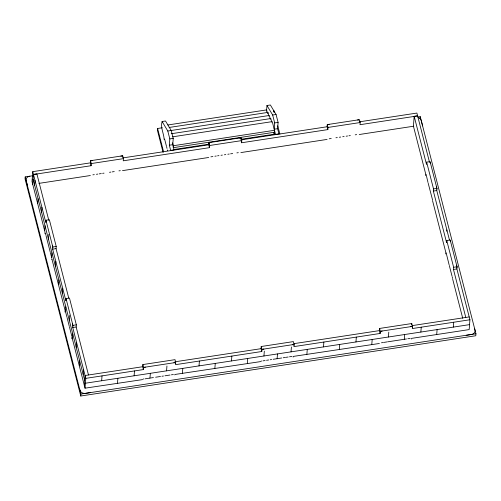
<?xml version="1.0" encoding="UTF-8"?>
<svg xmlns="http://www.w3.org/2000/svg" width="501" height="501" viewBox="0 0 501 501"><rect width="100%" height="100%" fill="white"/><g stroke="black" fill="none" stroke-linecap="round" stroke-linejoin="round"><path stroke-width="0.75" d="M44.915 233.541L45.015 232.195L32.001 181.481L32.759 171.655L90.374 162.869L90.543 160.708L122.695 155.805L123.421 158.648L123.259 160.808L209.481 147.657L209.643 145.497L208.917 142.653L241.062 137.744L241.795 140.593L241.626 142.754L327.848 129.602L328.017 127.442L327.285 124.592L359.436 119.689L360.163 122.538L360 124.699L417.621 115.906M52.743 247.807L52.411 245.434M72.858 326.182L72.52 323.809M164.14 139.472C163.946 133.441 160.245 127.717 162.099 121.511L165.512 120.991L171.204 130.492L173.233 138.389L172.751 144.689L174.079 149.855L170.659 150.381L169.332 145.209L169.82 138.909L167.791 131.011L162.099 121.511M436.878 189.215L436.54 186.842M456.987 267.59L456.649 265.217M32.928 175.719L25.2 176.897L25.05 178.863L80.767 396.009L475.8 335.751L475.95 333.785L420.233 116.645L417.922 116.996M32.734 184.324L33.454 174.386L36.874 173.866L48.804 220.352M34.607 185.201L34.982 180.335M37.7 203.581L38.076 198.715M41.545 212.236L41.921 207.37M44.639 230.617L45.015 225.751M68.718 297.982L56.056 248.628L56.225 246.467L49.355 219.695L45.935 220.215L45.773 222.375L32.759 171.655M48.484 239.265L48.854 234.399M51.578 257.646L51.947 252.78M51.853 259.38L51.885 258.973L65.124 310.57L65.017 312.01M88.483 374.992L76.165 327.003L76.334 324.842L69.464 298.064L66.044 298.59L65.882 300.75L52.643 249.147L52.805 246.987L45.935 220.215M55.417 266.3L55.793 261.434M58.511 284.681L58.886 279.815M62.356 293.329L62.731 288.463M65.449 311.71L65.825 306.844M69.288 320.364L69.664 315.498M71.887 338.789L71.994 337.348L85.038 388.181L142.647 379.589M85.038 388.181L85.796 378.355L72.751 327.522L72.921 325.362L66.044 298.59M72.388 338.745L72.758 333.879M76.227 347.393L76.603 342.527M33.486 174.498L91.107 165.712L91.276 163.551L90.543 160.708M79.321 365.78L79.697 360.914M80.767 396.009L80.918 394.043L25.2 176.897M83.166 374.429L83.535 369.563M84.312 385.332L85.064 375.512L142.685 366.726L142.854 364.565L174.999 359.662L175.732 362.505L175.563 364.665L261.785 351.514L261.954 349.354L261.221 346.51L293.373 341.601L294.106 344.45L293.937 346.611L380.159 333.459L380.322 331.299L379.595 328.449L411.747 323.546L412.473 326.395L412.31 328.556L469.925 319.763L456.887 268.931L457.05 266.77L450.18 239.992L446.767 240.518L446.598 242.678L433.359 191.075L433.522 188.915L426.652 162.142L430.071 161.616L436.941 188.395L436.772 190.555L449.447 239.941M101.653 380.747L102.022 375.882M122.582 157.245L122.695 155.805M117.503 383.14L117.879 378.274M134.105 375.794L134.481 370.934M162.224 127.774L157.602 128.481L157.452 130.448L163.063 152.323M85.796 378.355L143.418 369.569L143.58 367.408L142.854 364.565M149.962 378.186L150.338 373.32M172.613 142.829L173.359 145.722L173.208 147.689L274.323 132.264M166.564 370.846L166.939 365.98M174.78 374.892L174.811 374.485L261.015 361.534M182.42 373.239L182.796 368.373M209.481 147.657L208.748 144.814L208.917 142.653M199.022 365.893L199.398 361.027M214.879 368.285L215.255 363.419M231.481 360.945L231.857 356.079M266.519 111.222L266.958 105.517L270.377 104.991L276.07 114.497L278.099 122.394L277.61 128.694L278.938 133.861L275.525 134.381L272.25 121.624L172.676 136.817M247.337 363.331L247.707 358.465M267.816 113.708L267.916 112.399L169.113 127.473M273.796 112.049L273.897 110.74L274.279 112.249M266.958 105.517L272.657 115.017L274.68 122.914L274.197 129.214L277.61 128.694M240.981 139.291L274.172 134.224L274.473 130.298L173.359 145.722M261.785 351.514L261.059 348.671L261.221 346.51M263.939 355.992L264.315 351.126M277.116 358.791L277.485 353.925M291.037 351.859L291.413 346.993M293.129 357.081L293.179 356.43L379.389 343.479M306.888 354.251L307.263 349.385M327.848 129.602L327.122 126.753L327.285 124.592M323.496 346.911L323.865 342.045M339.346 349.297L339.722 344.431M355.954 341.958L356.324 337.092M371.805 344.35L372.18 339.484M380.159 333.459L379.426 330.61L379.595 328.449M388.407 337.01L388.782 332.144M417.59 115.794L414.177 116.313L413.419 126.133L425.731 174.123L425.618 175.563M420.082 118.605L420.233 116.645M404.263 339.396L404.639 334.53M411.634 324.986L411.747 323.546M411.503 339.02L411.553 338.375L469.174 329.583L469.925 319.763M426.652 162.142L426.489 164.303L414.177 116.313M420.865 332.057L421.241 327.191M436.722 334.449L437.097 329.583M446.754 231.262L446.861 229.871M445.733 253.938L445.84 252.498L432.601 200.901M465.78 317.44L453.468 269.45L453.637 267.29L446.767 240.518M453.324 327.103L453.699 322.237M45.873 221.029L46.336 221.768M65.982 299.404L66.445 300.143M446.153 252.873L449.09 264.703M426.094 174.417L428.011 182.546M450.155 240.599L450.581 241.545M29.897 176.183L28.206 176.715A4.741 3.92 4.4 0 0 26.49 178.356A4.709 3.889 4.4 0 0 26.146 180.573L27.574 186.159M92.409 160.42L91.846 160.508A1.447 0.789 -14.4 0 0 90.481 161.522M210.783 142.365L210.22 142.453A1.447 0.789 -14.4 0 0 208.854 143.468M329.151 124.311L328.587 124.398A1.447 0.789 -14.4 0 0 327.222 125.413M145.447 367.12L144.889 367.214A1.447 0.789 -14.4 0 0 143.518 368.229M263.82 349.065L263.257 349.153A1.447 0.789 -14.4 0 0 261.891 350.168M382.188 331.011L381.63 331.098A1.447 0.789 -14.4 0 0 380.259 332.113M466.149 335.301L471.742 334.43A4.728 3.908 4.4 0 0 475.061 330.472L474.704 328.919M167.822 124.981L266.62 109.907L267.384 112.882M167.791 131.011L269.363 115.474L270.321 119.225M272.657 115.017L276.07 114.497M171.229 133.742L270.803 118.549L271.73 122.156M169.82 138.909L173.233 138.389M274.68 122.914L278.099 122.394M169.332 145.209L172.751 144.689M173.828 149.53L209.337 144.119M123.296 157.846L208.748 144.814M240.9 139.911L327.122 126.753M359.267 121.849L416.888 113.063L429.52 162.28M91.276 163.551L123.421 158.648M209.643 145.497L241.795 140.593M328.017 127.442L360.163 122.538M92.873 174.843L94.288 174.624M96.417 174.304L97.808 174.091M99.198 173.878L101.277 173.559M102.649 173.352L104.026 173.139M109.494 172.306L110.859 172.1M112.224 171.893L114.253 171.58M118.956 170.866L120.29 170.659M210.89 156.838L212.894 156.537M214.904 156.231L216.25 156.024M217.603 155.817L218.956 155.611M221.004 155.297L222.363 155.091M224.41 154.778L225.782 154.571M227.842 154.258L229.214 154.045M230.598 153.832L232.677 153.519M236.892 152.874L238.307 152.661M329.226 138.79L331.23 138.483M335.939 137.769L337.292 137.562M339.34 137.249L340.699 137.042M342.747 136.729L344.118 136.516M346.178 136.203L347.55 135.996M348.934 135.784L350.318 135.571M355.228 134.825L356.643 134.606M38.878 183.385L90.349 175.532M122.501 170.628L208.723 157.477M240.856 152.58L327.09 139.422M359.242 134.518L413.788 126.196M52.805 246.987L56.225 246.467M433.522 188.915L436.941 188.395M52.643 249.147L56.056 248.628M433.359 191.075L436.772 190.555M72.921 325.362L76.334 324.842M453.637 267.29L457.05 266.77M72.751 327.522L76.165 327.003M453.468 269.45L456.887 268.931M174.836 361.822L261.059 348.671M293.974 343.648L379.426 330.61M412.348 325.594L469.199 316.92M143.58 367.408L175.732 362.505M261.954 349.354L294.106 344.45M380.322 331.299L412.473 326.395M85.421 383.221L469.556 324.629M145.152 378.819L150.463 378.011M151.202 377.898L153.419 377.56M155.636 377.222L160.502 376.476M161.948 376.257L163.451 376.026M164.954 375.8L170.027 375.024M171.405 374.817L173.384 374.516M263.131 360.826L265.11 360.52M266.538 360.307L268.686 359.975M270.152 359.756L271.655 359.524M273.158 359.292L281.694 357.99M283.178 357.764L285.395 357.426M286.077 357.326L288.138 357.006M289.515 356.8L291.895 356.436M381.468 342.772L383.447 342.471M384.161 342.365L387.022 341.926M387.736 341.82L403.731 339.377M404.413 339.271L406.474 338.958M407.845 338.751L410.231 338.388M80.918 394.043L475.95 333.785M90.725 392.565L85.126 393.404A4.709 3.889 4.4 0 1 80.129 390.736M357.57 119.977L358.134 119.896A1.447 0.789 -14.4 0 1 359.054 120.021M239.196 138.032L239.76 137.95A1.447 0.789 -14.4 0 1 240.499 138M120.829 156.087L121.386 156.005A1.447 0.789 -14.4 0 1 122.125 156.055M410.607 326.677L411.171 326.596A1.447 0.789 -14.4 0 1 412.411 327.209M292.24 344.732L292.797 344.65A1.447 0.789 -14.4 0 1 294.037 345.264M173.866 362.787L174.429 362.705A1.447 0.789 -14.4 0 1 175.669 363.319M143.956 379L143.242 379M261.923 361.008L261.585 360.958M432.632 200.218L428.205 183.303M430.127 162.192L430.465 163.176M452.672 278.518L452.253 277.034M51.828 258.184L50.488 253.049M79.672 389.177L80.11 390.717M71.893 336.472L69.495 327.14M422.606 125.901L421.172 120.321A4.741 3.92 4.4 0 0 418.235 117.566M449.284 265.461L452.065 276.295M452.716 279.276L462.717 318.267M277.767 125.832L279.896 134.13M273.784 132.727L274.172 134.224M267.916 112.399L268.868 116.119M241.263 141.332L241.626 142.754M166.507 146.455L164.635 139.153A1.04 0.858 4.4 0 1 164.622 138.977M166.676 147.106L167.008 148.402M167.397 149.918L167.603 150.726M157.602 128.481L163.602 151.872M90.374 162.869L91.107 165.712M142.685 366.726L143.418 369.569M33.085 179.252L84.694 380.378M45.409 233.272L45.785 234.737M45.973 235.47L50.307 252.36M66.821 316.701L65.406 311.184M67.002 317.415L69.313 326.427M122.463 156.231A1.447 0.789 -14.4 0 1 122.632 156.619M240.68 138.076A1.447 0.789 -14.4 0 1 241 138.564"/></g></svg>
